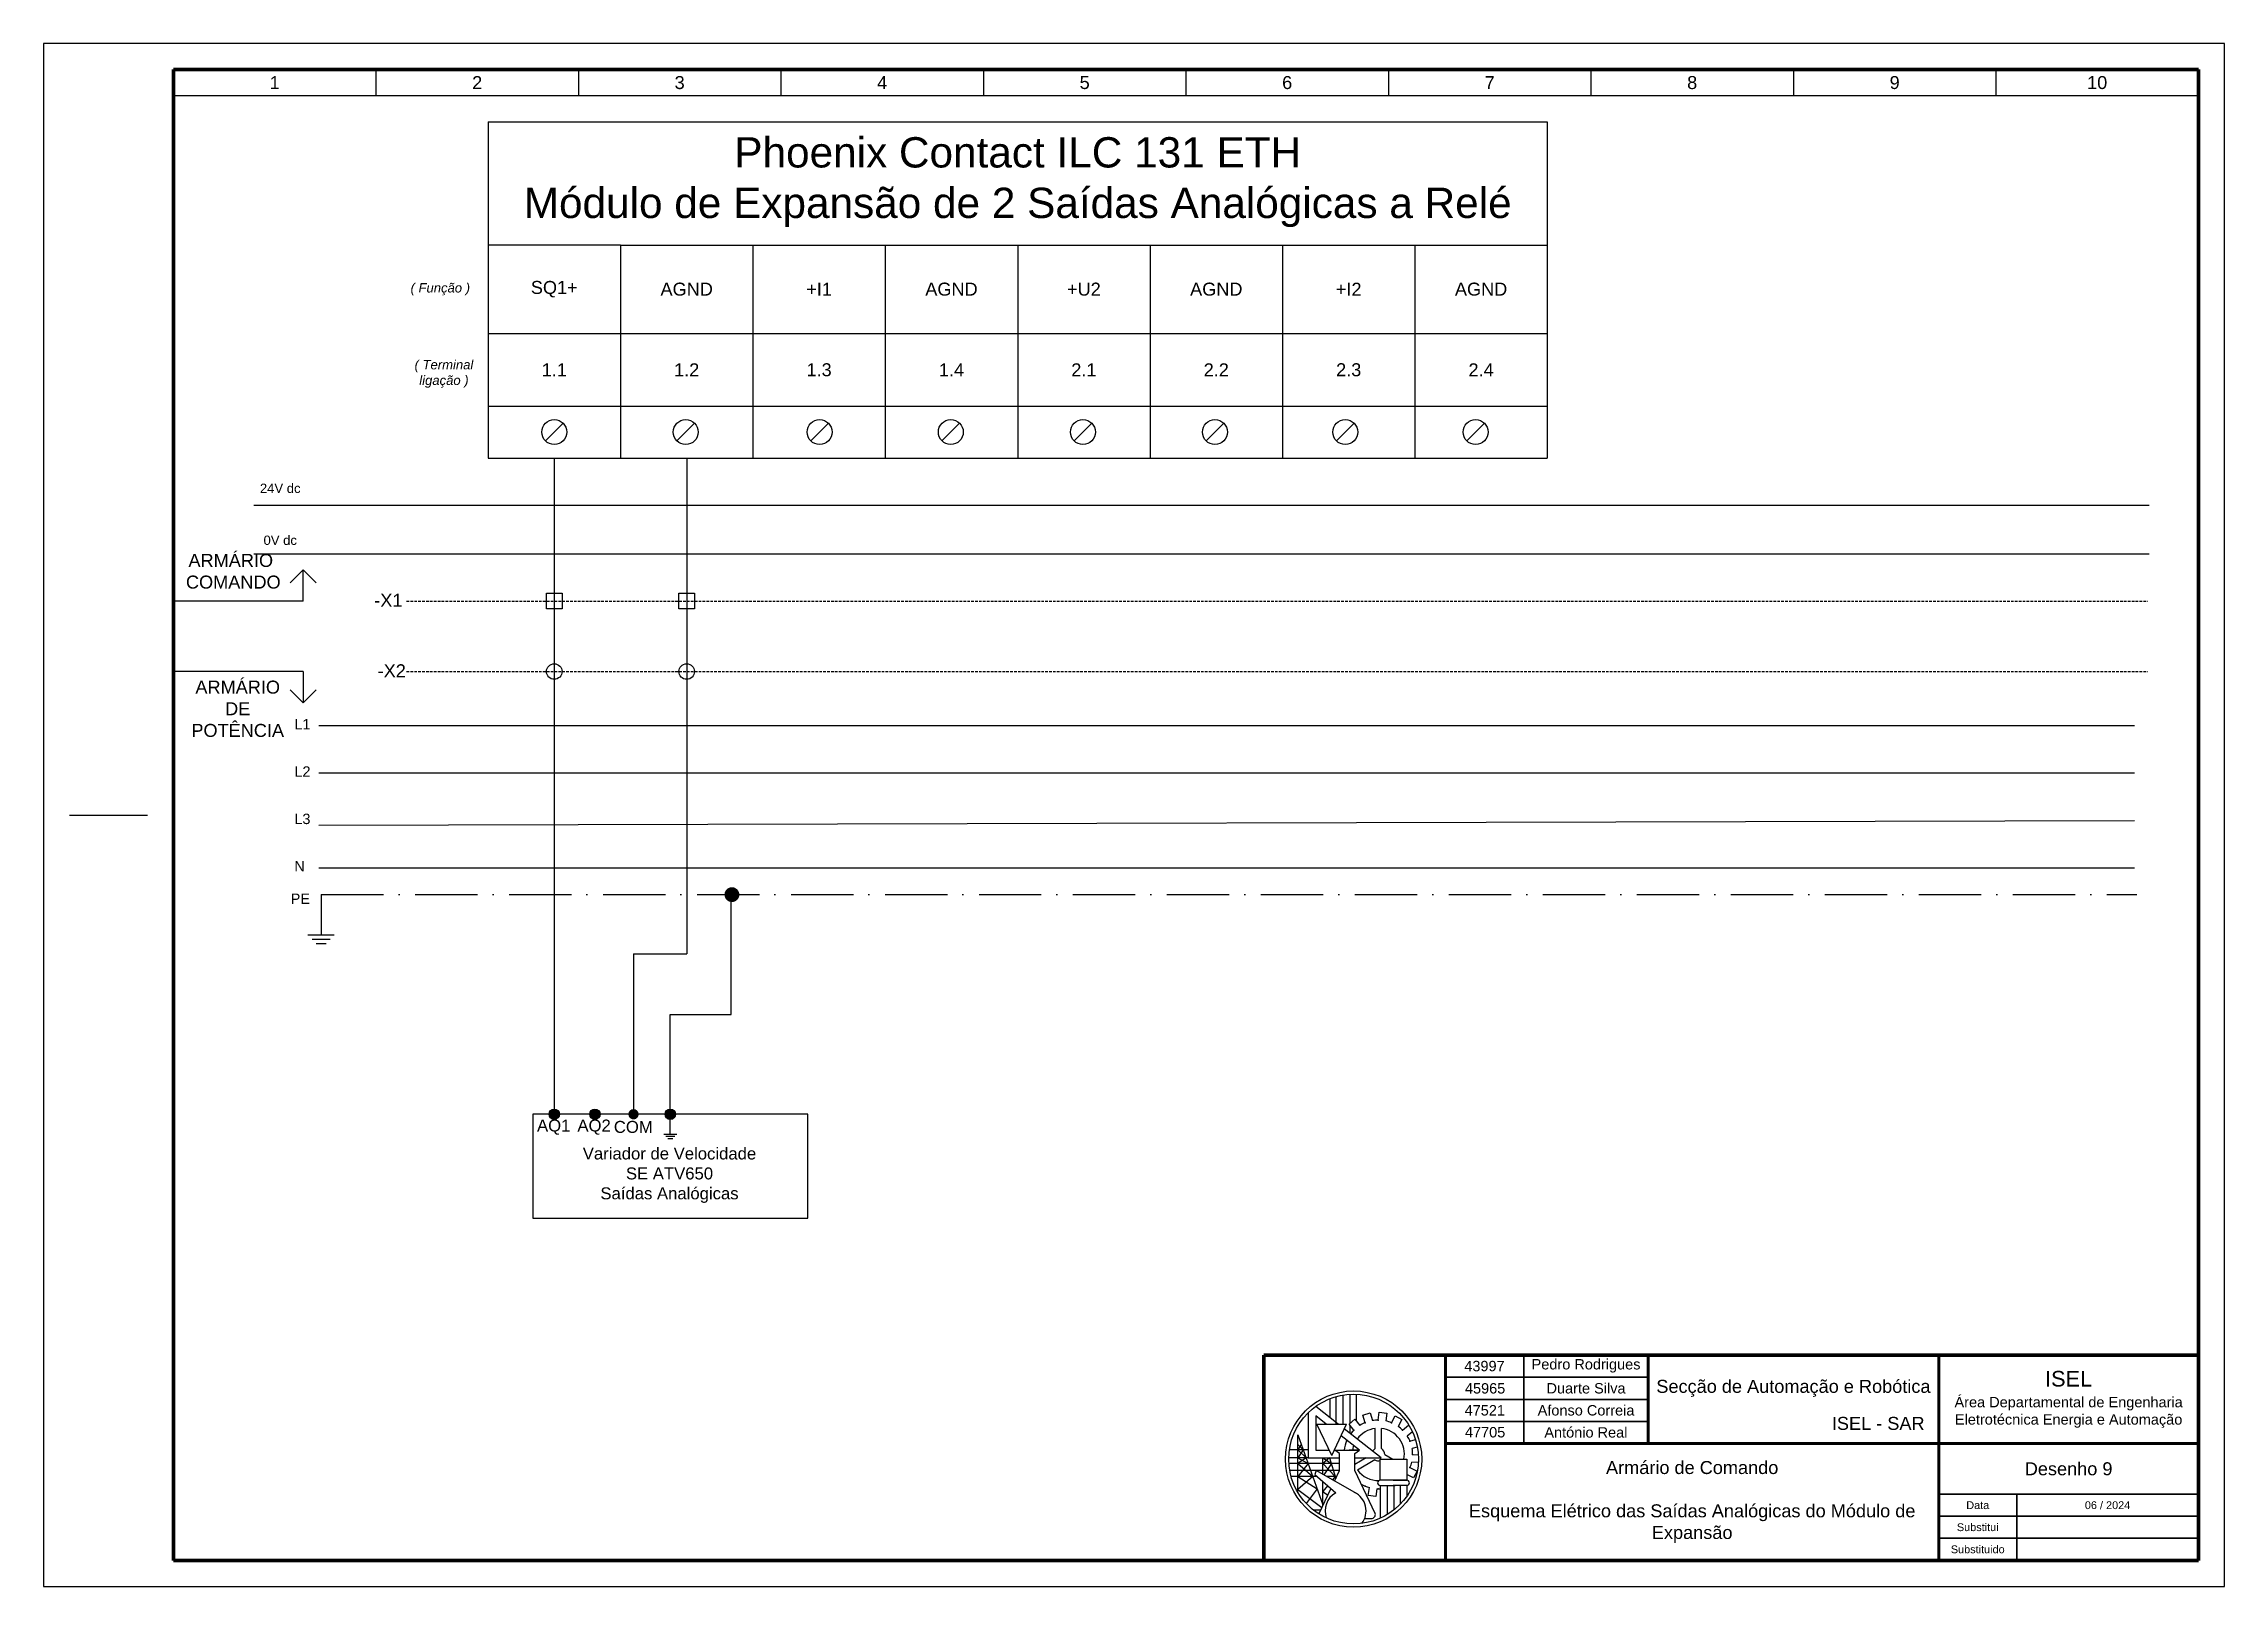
# Paper-space layout 'Desenho 9' of a CAD drawing. Header units: millimetres. Extents: x 0 to 420, y 0 to 297.
# The model-space entities are those that its viewports show. They can reach past a viewport. Long polylines and large blocks are cut down to what shows.
import ezdxf

# ---------------------------------------------------------------- set-up
doc = ezdxf.new("R2010")
doc.units = ezdxf.units.MM
for name, pattern in [('ACAD_ISO10W100', [18, 12, -3, 0, -3]), ('DASHED', [0.75, 0.5, -0.25]), ('JIS_02_2.0', [3, 2, -1])]:
    doc.linetypes.add(name, pattern=pattern)
for name, color, linetype in [('Bornes', 7, 'DASHED'), ('LEGENDA', 7, 'Continuous'), ('PE', 7, 'ACAD_ISO10W100')]:
    doc.layers.add(name, color=color, linetype=linetype)
doc.styles.get("Standard").update_dxf_attribs({"font": 'arial.ttf'})

msp = doc.modelspace()

# ---------------------------------------------------------------- hatches: boundary and pattern name
at = {"transparency": 33554687}
h = msp.add_hatch(color=256, dxfattribs=at)
edge = h.paths.add_edge_path()
edge.add_arc((3927.56, 133.17), 1.43, 0, 360)
h = msp.add_hatch(color=256, dxfattribs=at)
edge = h.paths.add_edge_path()
edge.add_arc((3893.35, 90.89), 1, 0, 360)
h = msp.add_hatch(color=256, dxfattribs=at)
edge = h.paths.add_edge_path()
edge.add_arc((3901.17, 90.89), 1, 0, 360)
h = msp.add_hatch(color=256, dxfattribs=at)
edge = h.paths.add_edge_path()
edge.add_arc((3908.61, 90.89), 1, 0, 360)
h = msp.add_hatch(color=256, dxfattribs=at)
edge = h.paths.add_edge_path()
edge.add_arc((3915.7, 90.89), 1, 0, 360)

# ---------------------------------------------------------------- linework, layer by layer
for p, q in [((3820, 292), (3820, 287)), ((3820, 292), (3820, 287)), ((3859, 292), (3859, 287)), ((3898, 292), (3898, 287)), ((3937, 292), (3937, 287)), ((3976, 292), (3976, 287)), ((4015, 292), (4015, 287)), ((4054, 292), (4054, 287)), ((4093, 292), (4093, 287)), ((4132, 292), (4132, 287)), ((4171, 292), (4171, 287)), ((3820, 287), (4210, 287)), ((3880.6, 281.92), (4084.6, 281.92)), ((3880.6, 281.92), (3880.6, 217.22)), ((4084.6, 281.92), (4084.6, 241.22)), ((3906.1, 258.22), (3906.1, 241.22)), ((3931.6, 258.22), (3931.6, 241.22)), ((3957.1, 258.22), (3957.1, 241.22)), ((3982.6, 258.22), (3982.6, 241.22)), ((4008.1, 258.22), (4008.1, 241.22)), ((4033.6, 258.22), (4033.6, 241.22)), ((4059.1, 258.22), (4059.1, 241.22)), ((3880.6, 241.22), (4084.6, 241.22)), ((3906.1, 241.22), (3906.1, 227.22)), ((3931.6, 241.22), (3931.6, 227.22)), ((3957.1, 241.22), (3957.1, 227.22)), ((3982.6, 241.22), (3982.6, 227.22)), ((4008.1, 241.22), (4008.1, 227.22)), ((4033.6, 241.22), (4033.6, 227.22)), ((4059.1, 241.22), (4059.1, 227.22)), ((4084.6, 241.22), (4084.6, 227.22)), ((3880.6, 227.22), (4084.6, 227.22)), ((3891.65, 220.53), (3895.05, 223.92)), ((3916.98, 220.53), (3920.37, 223.92)), ((3942.75, 220.53), (3946.14, 223.92)), ((3968.02, 220.53), (3971.41, 223.92)), ((3993.46, 220.53), (3996.85, 223.92)), ((4018.9, 220.53), (4022.29, 223.92)), ((4044, 220.53), (4047.39, 223.92)), ((4069.1, 220.53), (4072.49, 223.92)), ((3835.51, 208.15), (4200.51, 208.15)), ((3835.51, 198.8), (4200.51, 198.8)), ((3845, 195.69), (3842.5, 193.19)), ((3845, 189.69), (3845, 195.69)), ((3845, 195.69), (3847.5, 193.19)), ((3845, 189.69), (3820, 189.69)), ((3845, 176.12), (3820, 176.12)), ((3845, 170.12), (3842.5, 172.62)), ((3845, 176.12), (3845, 170.12)), ((3845, 170.12), (3847.5, 172.62)), ((3848, 165.72), (4197.71, 165.72)), ((3848, 156.6), (4197.71, 156.6)), ((3800, 148.5), (3815, 148.5)), ((3848, 146.57), (4197.71, 147.44)), ((3848, 138.36), (4197.71, 138.36)), ((3848.45, 133.2), (3848.45, 127.2)), ((3848.45, 127.2), (3848.45, 125.46)), ((3845.91, 125.46), (3850.99, 125.46)), ((3846.71, 124.62), (3850.19, 124.62)), ((3847.52, 123.79), (3849.39, 123.79)), ((3908.61, 121.75), (3908.61, 90.89)), ((3893.35, 95.08), (3893.35, 90.89)), ((3942.2, 90.89), (3889.2, 90.89)), ((3889.2, 90.89), (3889.2, 70.89)), ((3942.2, 70.89), (3942.2, 90.89)), ((3916.97, 87.02), (3914.43, 87.02)), ((3916.57, 86.6), (3914.83, 86.6)), ((3916.17, 86.18), (3915.23, 86.18)), ((3889.2, 70.89), (3942.2, 70.89))]:
    msp.add_line(p, q, dxfattribs=at)
at = {"lineweight": -3, "transparency": 33554687}
for p, q in [((3906.1, 258.22), (3880.6, 258.22)), ((3906.1, 258.22), (3931.6, 258.22)), ((3931.6, 258.22), (3957.1, 258.22)), ((3957.1, 258.22), (3982.6, 258.22)), ((3982.6, 258.22), (4008.1, 258.22)), ((4008.1, 258.22), (4033.6, 258.22)), ((4033.6, 258.22), (4059.1, 258.22)), ((4059.1, 258.22), (4084.6, 258.22)), ((3906.1, 227.22), (3906.1, 217.22)), ((3931.6, 227.22), (3931.6, 217.22)), ((3957.1, 227.22), (3957.1, 217.22)), ((3982.6, 227.22), (3982.6, 217.22)), ((4008.1, 227.22), (4008.1, 217.22)), ((4033.6, 227.22), (4033.6, 217.22)), ((4059.1, 227.22), (4059.1, 217.22)), ((4084.6, 227.22), (4084.6, 217.22)), ((3880.6, 217.22), (3906.1, 217.22)), ((3893.35, 217.22), (3893.35, 95.08)), ((3906.1, 217.22), (3931.6, 217.22)), ((3918.85, 217.22), (3918.85, 121.75)), ((3931.6, 217.22), (3957.1, 217.22)), ((3957.1, 217.22), (3982.6, 217.22)), ((3982.6, 217.22), (4008.1, 217.22)), ((4008.1, 217.22), (4033.6, 217.22)), ((4033.6, 217.22), (4059.1, 217.22)), ((4059.1, 217.22), (4084.6, 217.22)), ((3927.44, 110.11), (3927.44, 133.2)), ((3908.61, 121.75), (3918.85, 121.75)), ((3915.7, 90.89), (3915.7, 110.11)), ((3915.7, 110.11), (3927.44, 110.11)), ((3915.7, 87.02), (3915.7, 90.89))]:
    msp.add_line(p, q, dxfattribs=at)
at = {"linetype": 'DASHED', "lineweight": -3, "transparency": 33554687}
for p, q in [((3864.91, 189.69), (4200.19, 189.69)), ((3864.91, 176.12), (4200.19, 176.12))]:
    msp.add_line(p, q, dxfattribs=at)
at = {"lineweight": 120, "transparency": 33554687}
msp.add_line((4030, 44.5), (4030, 5), dxfattribs=at)
at = {"lineweight": 25, "transparency": 33554687}
for p, q in [((4044.32, 31.25), (4040, 34.64)), ((4042.78, 32.46), (4042.78, 36.14)), ((4043.95, 31.25), (4043.95, 36.53)), ((4045.3, 31.25), (4045.3, 36.82)), ((4046.64, 31.44), (4046.64, 36.97)), ((4047.86, 31.8), (4047.86, 36.97)), ((4038.57, 33.44), (4038.57, 24.75)), ((4041.99, 31.25), (4040.01, 32.8)), ((4040.01, 32.8), (4040.01, 26.19)), ((4040.2, 31.25), (4045.95, 31.25)), ((4043.07, 25.2), (4040.2, 31.25)), ((4043.07, 25.2), (4045.95, 31.25)), ((4052.59, 24.75), (4045.5, 30.32)), ((4046.41, 31.25), (4047.55, 32.18)), ((4047.37, 30.07), (4046.41, 31.25)), ((4046.64, 29.42), (4046.64, 30.96)), ((4047.55, 32.18), (4048.51, 31)), ((4049.08, 32.96), (4050.49, 33.38)), ((4049.52, 31.51), (4049.08, 32.96)), ((4050.49, 33.38), (4050.93, 31.93)), ((4051.45, 26.51), (4051.45, 30.39)), ((4052.05, 32.01), (4052.21, 33.52)), ((4052.21, 33.52), (4053.67, 33.36)), ((4052.65, 26.51), (4052.65, 30.39)), ((4053.67, 33.36), (4053.51, 31.85)), ((4054.58, 31.51), (4055.3, 32.84)), ((4055.3, 32.84), (4056.59, 32.14)), ((4056.59, 32.14), (4055.87, 30.8)), ((4056.72, 30.07), (4057.88, 31.05)), ((4058.62, 29.75), (4057.64, 28.93)), ((4057.88, 31.05), (4058.01, 30.9)), ((4038.57, 26.26), (4034.93, 26.26)), ((4036.57, 29.15), (4041.36, 15.7)), ((4036.57, 18.1), (4036.57, 29.15)), ((4037.21, 27.34), (4036.57, 26.26)), ((4036.57, 27.31), (4037.6, 26.26)), ((4037.6, 26.26), (4036.57, 24.75)), ((4036.57, 26.26), (4038.14, 24.75)), ((4040.01, 26.19), (4042.6, 26.19)), ((4043.54, 26.19), (4043.95, 26.19)), ((4044.6, 25.59), (4043.68, 26.19)), ((4043.95, 26.19), (4048.43, 26.19)), ((4043.95, 26.19), (4046.03, 26.19)), ((4044.6, 22.28), (4044.6, 25.59)), ((4048.43, 26.19), (4044.87, 28.98)), ((4048.43, 26.19), (4046.43, 26.19)), ((4047.5, 25.59), (4048.43, 26.19)), ((4047.5, 22.28), (4047.5, 25.59)), ((4053.31, 25.36), (4054.84, 24.48)), ((4058.15, 27.93), (4059.2, 28.25)), ((4059.56, 26.82), (4058.56, 26.52)), ((4058.66, 25.4), (4059.75, 25.3)), ((4038.57, 24.75), (4034.81, 24.75)), ((4044.6, 23.63), (4034.83, 23.63)), ((4044.6, 22.31), (4035, 22.31)), ((4040.25, 21.15), (4035.26, 21.15)), ((4036.57, 24.75), (4038.53, 23.63)), ((4038.14, 24.75), (4036.57, 23.63)), ((4038.53, 23.63), (4036.57, 21.15)), ((4036.57, 23.63), (4039.42, 21.15)), ((4036.57, 21.15), (4040.25, 18.8)), ((4039.42, 21.15), (4036.57, 18.62)), ((4038.57, 24.75), (4044.6, 24.75)), ((4040.11, 22.31), (4039.8, 21.54)), ((4039.8, 21.54), (4043.85, 17.99)), ((4047.95, 17.81), (4040.11, 22.31)), ((4041.36, 21.59), (4041.36, 24.75)), ((4041.36, 24.75), (4043.01, 23.63)), ((4042.67, 24.75), (4041.36, 23.63)), ((4041.36, 23.63), (4043.75, 21.15)), ((4043.01, 23.63), (4041.57, 21.47)), ((4043.75, 21.15), (4042.13, 21.15)), ((4042.67, 24.75), (4043.87, 20.75)), ((4043.75, 21.15), (4043.22, 20.52)), ((4043.64, 20.28), (4044.6, 22.28)), ((4047.5, 24.75), (4052.59, 24.75)), ((4049.73, 24.75), (4047.5, 23.46)), ((4051.45, 14.04), (4047.5, 22.28)), ((4051.38, 24.33), (4048.02, 22.39)), ((4052.44, 20.44), (4052.44, 24.48)), ((4052.44, 24.48), (4057.52, 24.48)), ((4057.52, 24.48), (4057.52, 20.44)), ((4058.85, 20.88), (4057.52, 21.55)), ((4058.15, 22.87), (4059.51, 22.19)), ((4059.76, 23.82), (4058.49, 23.94)), ((4059.51, 22.19), (4058.85, 20.88)), ((4036.57, 18.62), (4041.19, 15.16)), ((4040.25, 18.8), (4038.16, 15.98)), ((4040.65, 14.04), (4042.93, 18.79)), ((4041.36, 15.51), (4041.36, 20.18)), ((4042.27, 19.38), (4041.36, 18.29)), ((4041.36, 18.29), (4042.34, 17.56)), ((4050.1, 17.51), (4050.33, 19.01)), ((4051.55, 17.29), (4050.1, 17.51)), ((4051.78, 18.8), (4051.55, 17.29)), ((4057.52, 20.44), (4052.44, 20.44)), ((4055.3, 20.44), (4052.44, 20.44)), ((4052.44, 19.41), (4052.44, 13.12)), ((4052.44, 19.41), (4055.3, 19.41)), ((4053.74, 19.41), (4053.74, 13.81)), ((4054.91, 20.44), (4057.52, 20.44)), ((4057.52, 19.41), (4054.91, 19.41)), ((4055.07, 19.41), (4055.07, 14.73)), ((4056.26, 19.41), (4056.26, 15.81)), ((4057.52, 19.41), (4057.52, 17.33)), ((4040.96, 14.67), (4039.59, 14.67)), ((4049.42, 13.05), (4050.72, 13.05))]:
    msp.add_line(p, q, dxfattribs=at)
at = {"lineweight": 30, "transparency": 33554687}
msp.add_line((4175, 17.75), (4175, 5), dxfattribs=at)
at = {"transparency": 33554687}
for points in [[(3795, 0), (4215, 0), (4215, 297), (3795, 297)], [(3894.85, 188.19), (3891.85, 188.19), (3891.85, 191.19), (3894.85, 191.19)], [(3920.35, 188.19), (3917.35, 188.19), (3917.35, 191.19), (3920.35, 191.19)]]:
    msp.add_lwpolyline(points, close=True, dxfattribs=at)
for centre, radius in [((3893.35, 222.22), 2.4), ((3918.67, 222.22), 2.4), ((3944.45, 222.22), 2.4), ((3969.72, 222.22), 2.4), ((3995.16, 222.22), 2.4), ((4020.59, 222.22), 2.4), ((4045.69, 222.22), 2.4), ((4070.79, 222.22), 2.4), ((3893.35, 176.12), 1.5), ((3918.85, 176.12), 1.5), ((3893.35, 90.89), 1), ((3901.17, 90.89), 1), ((3915.7, 90.89), 1)]:
    msp.add_circle(centre, radius, dxfattribs=at)
at = {"lineweight": 25, "transparency": 33554687}
for radius in [13.12, 12.49]:
    msp.add_circle((4047.29, 24.5), radius, dxfattribs=at)
for centre, radius, start, end in [((4052.05, 25.4), 6.61, 135, 143.3785), ((4052.05, 25.4), 5.03, 96.8237, 143.858), ((4052.05, 25.4), 6.61, 112.5, 122.2448), ((4052.05, 25.4), 6.61, 90, 99.7454), ((4052.05, 25.4), 5.03, 349.4456, 83.1763), ((4052.05, 25.4), 6.61, 67.5, 77.2458), ((4052.05, 25.4), 6.61, 45, 54.7457), ((4052.05, 25.4), 6.61, 155.9991, 173.1361), ((4052.05, 25.4), 5.03, 160.5913, 170.9616), ((4052.05, 25.4), 1.26, 118.2526, 149.8624), ((4052.05, 25.4), 1.26, 358.2526, 61.7474), ((4052.05, 25.4), 6.61, 22.5, 32.2416), ((4052.05, 25.4), 6.61, 0, 9.7446), ((4052.05, 25.4), 5.03, 216.8237, 271.5984), ((4052.05, 25.4), 1.26, 238.2526, 288.2165), ((4052.05, 25.4), 6.61, 337.5, 347.2434), ((4045.75, 14.53), 3.95, 118.829, 200.1376), ((4045.75, 14.53), 3.95, 322.3555, 64.0548), ((4052.05, 25.4), 6.61, 240.0878, 254.9243), ((4052.05, 25.4), 6.61, 267.6784, 273.4222), ((4052.44, 19.93), 0.515, 90, 270), ((4057.52, 19.93), 0.515, 270, 90), ((4041.38, 13.82), 0.765, 163.3429, 170.9608), ((4050.72, 13.82), 0.765, 270, 16.6571)]:
    msp.add_arc(centre, radius, start, end, dxfattribs=at)
for p in [(4047.37, 30.07), (4049.52, 31.51), (4052.05, 32.01), (4054.58, 31.51), (4056.72, 30.07), (4045.94, 27.93), (4058.15, 27.93), (4058.66, 25.4), (4058.15, 22.87), (4049.52, 19.29), (4052.05, 18.79)]:
    msp.add_point(p, dxfattribs=at)
at = {"layer": 'LEGENDA', "lineweight": 120, "transparency": 33554687}
for p, q in [((4210, 292), (3820, 292)), ((3820, 5), (3820, 292)), ((4210, 5), (4210, 292)), ((4210, 44.5), (4030, 44.5)), ((4210, 5), (3820, 5))]:
    msp.add_line(p, q, dxfattribs=at)
at = {"layer": 'LEGENDA', "lineweight": 60, "transparency": 33554687}
for p, q in [((4065, 44.5), (4065, 5)), ((4104, 44.5), (4104, 27.5)), ((4160, 44.5), (4160, 27.5)), ((4065, 27.5), (4210, 27.5)), ((4160, 27.5), (4160, 5))]:
    msp.add_line(p, q, dxfattribs=at)
at = {"layer": 'LEGENDA', "lineweight": 30, "transparency": 33554687}
for p, q in [((4080.06, 44.5), (4080.06, 27.5)), ((4104.06, 40.25), (4065.06, 40.25)), ((4104.06, 36), (4065.06, 36)), ((4104.06, 31.75), (4065.06, 31.75)), ((4160, 17.75), (4210, 17.75)), ((4160, 13.5), (4210, 13.5)), ((4160, 9.25), (4210, 9.25))]:
    msp.add_line(p, q, dxfattribs=at)
at = {"layer": 'PE', "linetype": 'ACAD_ISO10W100', "transparency": 33554687}
msp.add_line((3848.45, 133.2), (4198.15, 133.2), dxfattribs=at)

# ---------------------------------------------------------------- texts
at = {"transparency": 33554687}
for s, width, heights, insert, char_height, attachment_point in [('1', 39, [3.74], (3839.5, 289.49), 2.5, 5), ('2', 39, [3.74], (3878.5, 289.49), 2.5, 5), ('3', 39, [3.74], (3917.5, 289.49), 2.5, 5), ('4', 39, [3.74], (3956.5, 289.49), 2.5, 5), ('5', 39, [3.74], (3995.5, 289.49), 2.5, 5), ('6', 39, [3.74], (4034.5, 289.49), 2.5, 5), ('7', 39, [3.74], (4073.5, 289.49), 2.5, 5), ('8', 39, [3.74], (4112.5, 289.49), 2.5, 5), ('9', 39, [3.74], (4151.5, 289.49), 2.5, 5), ('10', 39, [3.74], (4190.5, 289.49), 2.5, 5), ('\\pxqc;{\\fArial|b0|i1|c0|p34; ( Função )}', 17, [0], (3871.05, 249.72), 1.8, 5), ('SQ1+', 25.5, [0], (3893.35, 249.72), 2.5, 5), ('AGND', 12.75, [2.59], (3918.85, 249.72), 2.5, 5), ('+I1', 25.5, [0], (3944.35, 249.72), 2.5, 5), ('AGND', 25.5, [0], (3969.85, 249.72), 2.5, 5), ('+U2', 25.5, [0], (3995.35, 249.72), 2.5, 5), ('AGND', 25.5, [0], (4020.85, 249.72), 2.5, 5), ('+I2', 25.5, [0], (4046.35, 249.72), 2.5, 5), ('AGND', 25.5, [0], (4071.85, 249.72), 2.5, 5), ('\\pxqc;{\\fArial|b0|i1|c0|p34;( Terminal\\Pligação )}', 17, [0], (3872.1, 233.42), 1.8, 5), ('1.1', 25.5, [0], (3893.35, 234.2), 2.5, 5), ('1.2', 25.5, [0], (3918.85, 234.2), 2.5, 5), ('1.3', 25.5, [0], (3944.35, 234.2), 2.5, 5), ('1.4', 25.5, [0], (3969.85, 234.2), 2.5, 5), ('2.1', 25.5, [0], (3995.35, 234.2), 2.5, 5), ('2.2', 25.5, [0], (4020.85, 234.2), 2.5, 5), ('2.3', 25.5, [0], (4046.35, 234.2), 2.5, 5), ('2.4', 25.5, [2.55], (4071.85, 234.2), 2.5, 5), ('\\pxqc;24V dc', 17, [0], (3840.57, 211.38), 1.8, 5), ('\\pxqc;0V dc', 17, [0], (3840.57, 201.38), 1.8, 5), ('\\pxqc;ARMÁRIO  COMANDO', 23.182, [0], (3831.53, 198.76), 2.5, 2), ('ARMÁRIO DE POTÊNCIA', 17, [0], (3832.38, 174.37), 2.5, 2), ('\\pxi-3,l3,qc,t3;AQ1', 17, [0], (3893.24, 88.4), 2.3, 5), ('\\pxi-3,l3,qc,t3;AQ2', 17, [0], (3901.02, 88.4), 2.3, 5), ('\\pxi-3,l3,qc,t3;COM', 17, [0], (3908.57, 88.44), 2.3, 5), ('\\pxi-3,l3,qc,t3;Variador de Velocidade^JSE ATV650\\PSaídas Analógicas', 50.5526, [0], (3915.54, 79.15), 2.3, 5), ('43997', 15, [0], (4072.5, 42.4), 2, 5), ('Pedro Rodrigues', 24, [0], (4092.06, 42.46), 2, 5), ('45965', 15, [0], (4072.62, 38.11), 2, 5), ('Duarte Silva', 24, [0], (4092.06, 38.12), 2, 5), ('47521', 15, [0], (4072.56, 33.88), 2, 5), ('Afonso Correia', 24, [0], (4092.06, 33.88), 2, 5), ('47705', 15, [0], (4072.62, 29.66), 2, 5), ('António Real', 24, [0], (4092.03, 29.63), 2, 5), ('Armário de Comando\\P\\PEsquema Elétrico das Saídas Analógicas do Módulo de Expansão', 95, [0], (4112.5, 16.25), 2.5, 5), ('\\pxqc;Data', 15, [0], (4167.5, 15.62), 1.5, 5), ('\\pxqc;06 / 2024', 35, [0], (4192.5, 15.62), 1.5, 5), ('\\pxqc;Substitui', 15, [0], (4167.5, 11.38), 1.5, 5), ('\\pxqc;Substituido', 15, [0], (4167.5, 7.12), 1.5, 5)]:
    msp.add_mtext_dynamic_manual_height_columns(s, width=width, gutter_width=12.5, heights=heights, dxfattribs=dict(at, insert=insert, char_height=char_height, attachment_point=attachment_point))
at = {"lineweight": -3, "transparency": 33554687}
for s, width, insert, char_height, attachment_point in [('\\pxqc;Phoenix Contact ILC 131 ETH\\P\\pq*;Módulo de Expansão de 2 Saídas Analógicas a Relé', 204, (3982.6, 270.33), 5.8333, 5), ('-X1', 3.4268, (3858.68, 191.08), 2.5, 1), ('-X2', 3.4268, (3859.33, 177.51), 2.5, 1), ('Desenho 9', 50, (4185, 22.62), 2.5, 5)]:
    msp.add_mtext_dynamic_manual_height_columns(s, width=width, gutter_width=12.5, heights=[0], dxfattribs=dict(at, insert=insert, char_height=char_height, attachment_point=attachment_point))
at = {"linetype": 'JIS_02_2.0', "transparency": 33554687, "char_height": 2, "attachment_point": 1}
for s, insert in [('L1', (3843.29, 166.99)), ('L2', (3843.29, 157.87)), ('L3', (3843.29, 148.75)), ('N', (3843.29, 139.63)), ('PE', (3842.58, 133.37))]:
    msp.add_mtext_dynamic_manual_height_columns(s, width=1.8376, gutter_width=12.5, heights=[0], dxfattribs=dict(at, insert=insert))
at = {"layer": 'Bornes', "transparency": 33554687, "char_height": 2.5}
for s, width, insert, attachment_point in [('\\pxqc;Secção de Automação e Robótica', 56, (4132, 38.12), 5), ('\\pxqc;{\\H1.2x;ISEL\\P\\H0.66667x;Área Departamental de Engenharia Eletrotécnica Energia e Automação}', 50, (4185, 36), 5), ('\\pxqr;ISEL - SAR', 56, (4157.26, 30.09), 9)]:
    msp.add_mtext_dynamic_manual_height_columns(s, width=width, gutter_width=12.5, heights=[0], dxfattribs=dict(at, insert=insert, attachment_point=attachment_point))

psp = doc.layouts.new('Desenho 9')

# ---------------------------------------------------------------- viewports
at = {"layer": '0', "lineweight": -3, "transparency": 33554687}
psp.add_viewport(center=(210, 148.5), size=(420, 297), view_center_point=(4005, 148.5), view_height=297, dxfattribs=at)

doc.saveas('drawing.dxf')
